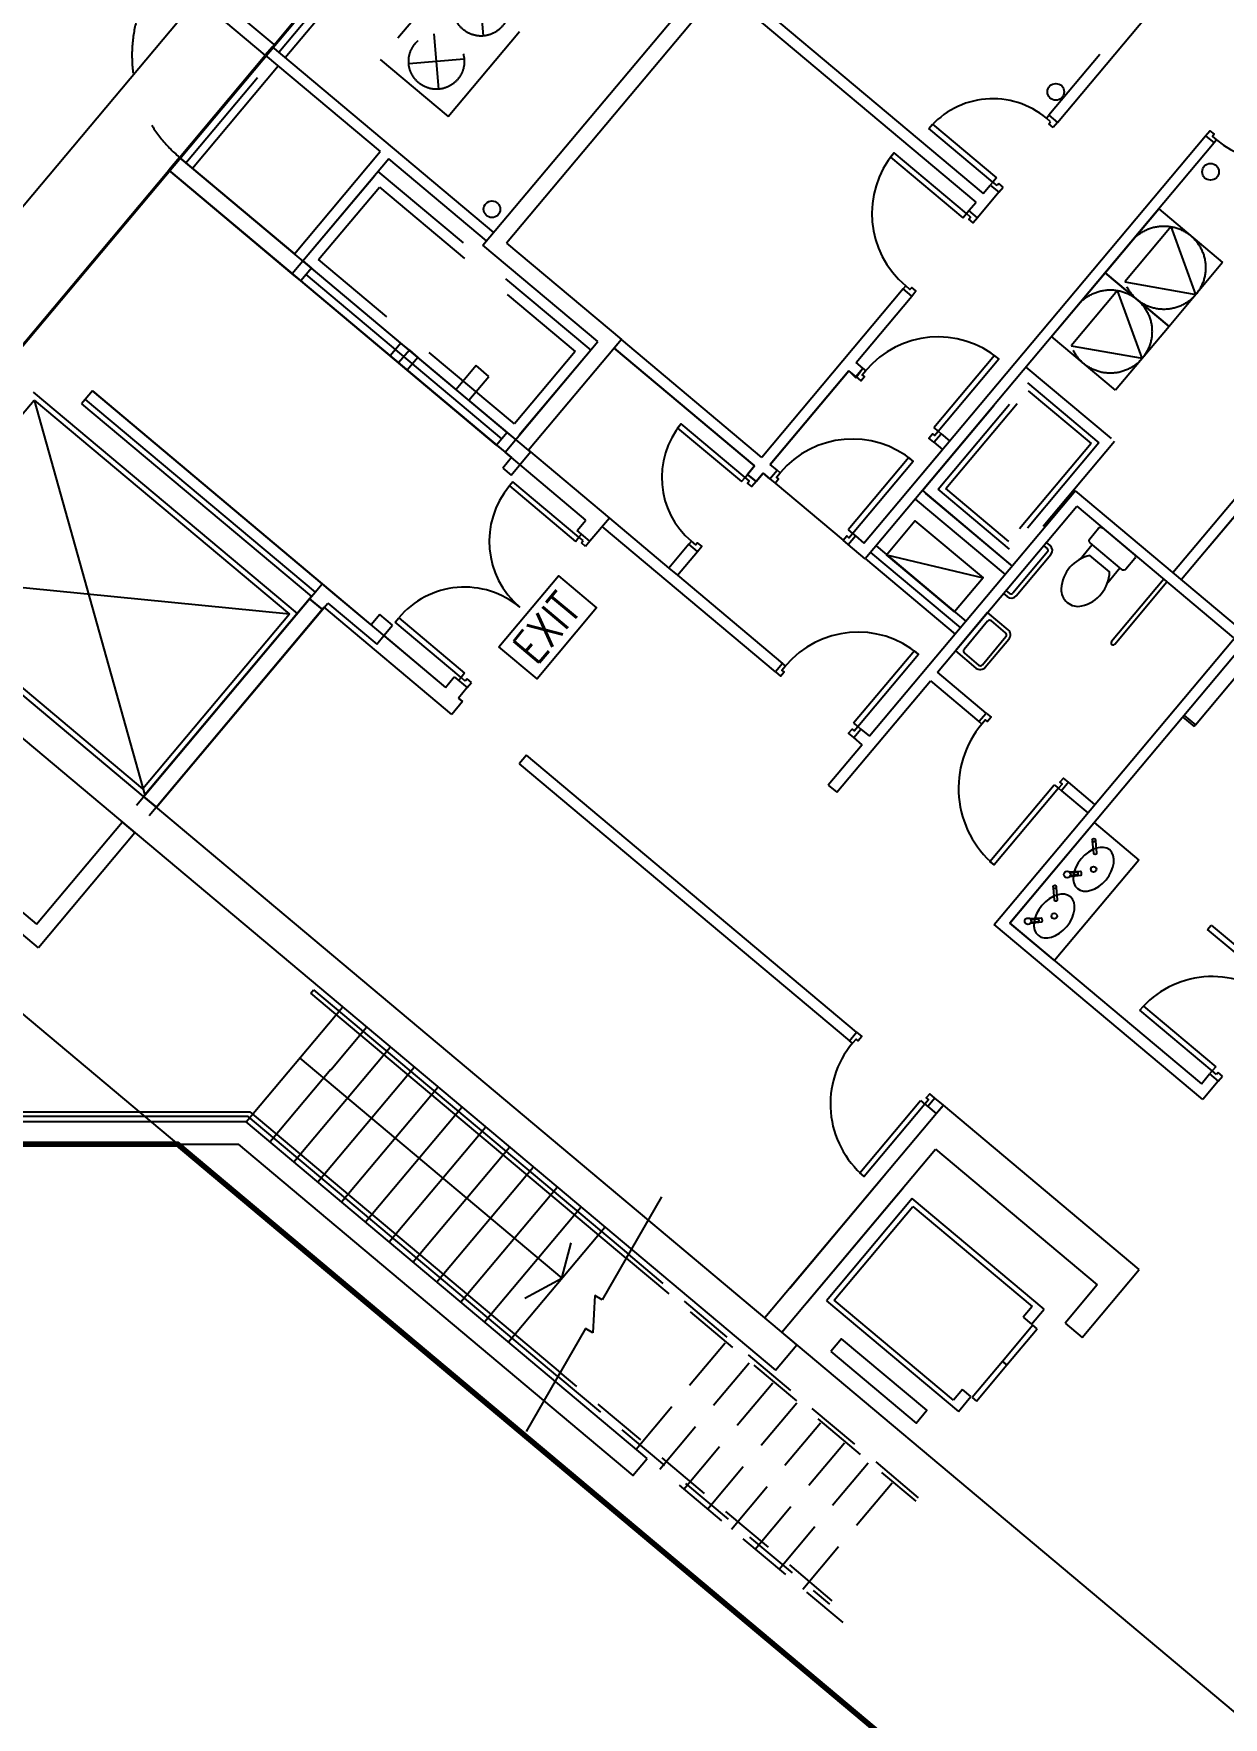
# Model space of a CAD drawing. Header units: millimetres. Extents: x 833779156 to 834921471, y 817530835 to 818378701.
# Drawn here: x 833817929 to 833820606, y 817931902 to 817935690 of the extents above; entities that cross this region are included whole.
import ezdxf

# ---------------------------------------------------------------- set-up
doc = ezdxf.new("R2010")
doc.units = ezdxf.units.MM
doc.header["$LTSCALE"] = 1000
doc.header["$MEASUREMENT"] = 0
for name, pattern in [('CENTER', [50.8, 31.75, -6.35, 6.35, -6.35]), ('DASHED2', [0.375, 0.25, -0.125]), ('HIDDEN', [0.375, 0.25, -0.125]), ('HIDDEN2', [0.1875, 0.125, -0.0625]), ('N132X01M - Default$0$R_WKCD_LB - Model$0$DIVIDE', [1.25, 0.5, -0.25, 0, -0.25, 0, -0.25])]:
    doc.linetypes.add(name, pattern=pattern)
doc.layers.add('VPA050_Marks', color=1, linetype='Continuous')
doc.styles.add('ROMANS', font='romans.shx', dxfattribs={"width": 0.8, "height": 2.5})

msp = doc.modelspace()

# ---------------------------------------------------------------- linework, layer by layer
at = {"color": 252}
for p, q in [((833818466.31319, 817935660.76678), (833819227.21302, 817936567.57189)), ((833822303.41713, 817936597.14474), (833820511.64668, 817934461.79587)), ((833818495.03986, 817935636.66225), (833819255.93969, 817936543.46736)), ((833818940.13754, 817935214.22817), (833819757.28129, 817936188.06217)), ((833819810.11249, 817936192.6843), (833818992.96874, 817935218.8503)), ((833819491.12914, 817935812.53475), (833820065.66247, 817935330.44404)), ((833820232.65474, 817935490.56457), (833820503.42902, 817935813.26079)), ((833820049.59278, 817935311.29293), (833819475.05945, 817935793.38364)), ((833818466.31319, 817935660.76678), (833818450.2435, 817935641.61567)), ((833818964.24208, 817935242.95484), (833818466.31319, 817935660.76678)), ((833818257.40722, 817935411.80234), (833818450.2435, 817935641.61567)), ((833818286.13388, 817935387.69781), (833818478.97017, 817935617.51114)), ((833818450.2435, 817935641.61567), (833818708.7835, 817935424.67486)), ((833820328.40191, 817935643.56471), (833820213.50362, 817935506.63426)), ((833820207.8792, 817935499.93136), (833820213.50359, 817935506.63425)), ((833820213.50362, 817935506.63426), (833820232.65474, 817935490.56457)), ((833819943.72321, 817935476.8207), (833819951.75805, 817935486.39626)), ((833820087.35655, 817935356.29804), (833819943.72321, 817935476.8207)), ((833819951.75805, 817935486.39626), (833820095.3914, 817935365.87359)), ((833820217.45476, 817935491.89651), (833820207.8792, 817935499.93136)), ((833820213.43734, 817935487.10874), (833820217.45476, 817935491.89651)), ((833820223.01289, 817935479.07389), (833820213.43734, 817935487.10874)), ((833820232.6547, 817935490.56456), (833820223.01289, 817935479.07389)), ((833820585.4012, 817935444.23429), (833819800.39683, 817934508.70251)), ((833819883.28825, 817934646.38176), (833820566.25009, 817935460.30398)), ((833820566.25009, 817935460.30398), (833820585.4012, 817935444.23429)), ((833818257.40722, 817935411.80234), (833818233.30268, 817935383.07567)), ((833818879.81833, 817934889.53741), (833818257.40722, 817935411.80234)), ((833818257.40722, 817935411.80234), (833818515.94722, 817935194.86152)), ((833818727.93461, 817935408.60517), (833818510.99379, 817935150.06517)), ((833818515.94722, 817935194.86152), (833818708.7835, 817935424.67485)), ((833818948.17239, 817935223.80373), (833818727.93461, 817935408.60517)), ((833817515.79101, 817934527.97857), (833818233.30268, 817935383.07567)), ((833818233.30268, 817935383.07567), (833819004.1349, 817934736.27064)), ((833818510.99379, 817935150.06517), (833818233.30268, 817935383.07567)), ((833820087.35655, 817935356.29804), (833820081.73216, 817935349.59515)), ((833820095.3914, 817935365.87359), (833820087.35655, 817935356.29804)), ((833820096.93211, 817935348.26319), (833820087.35655, 817935356.29804)), ((833820100.94953, 817935353.05097), (833820096.93211, 817935348.26319)), ((833820110.52509, 817935345.01613), (833820100.94953, 817935353.05097)), ((833820100.88328, 817935333.52546), (833820052.67421, 817935276.07213)), ((833820065.66247, 817935330.44404), (833820081.73216, 817935349.59515)), ((833820081.73216, 817935349.59515), (833820100.88328, 817935333.52546)), ((833820100.88328, 817935333.52546), (833820110.52509, 817935345.01613)), ((833820033.52309, 817935292.14182), (833820049.59278, 817935311.29293)), ((833820052.67421, 817935276.07213), (833820033.52309, 817935292.14182)), ((833820492.49557, 817934477.86557), (833821170.63648, 817935286.04244)), ((833819198.67754, 817934997.28735), (833818940.13754, 817935214.22817)), ((833818992.96874, 817935218.8503), (833819251.50874, 817935001.90948)), ((833818554.24944, 817935162.72214), (833818530.1449, 817935133.99548)), ((833818554.24944, 817935162.72214), (833818530.1449, 817935133.99548)), ((833818535.09833, 817935178.79183), (833818554.24944, 817935162.72214)), ((833818535.09833, 817935178.79183), (833818554.24944, 817935162.72214)), ((833818994.72499, 817934793.11927), (833818554.24944, 817935162.72214)), ((833818530.1449, 817935133.99548), (833818510.99379, 817935150.06517)), ((833818970.62046, 817934764.3926), (833818530.1449, 817935133.99548)), ((833818982.67273, 817934778.75593), (833818542.19717, 817935148.35881)), ((833819885.68194, 817935115.9516), (833819567.50208, 817934736.7596)), ((833819885.68194, 817935115.9516), (833819567.50208, 817934736.7596)), ((833819779.48947, 817934950.50324), (833819904.83306, 817935099.8819)), ((833819779.48947, 817934950.50324), (833819904.83306, 817935099.8819)), ((833819904.83306, 817935099.8819), (833819885.68194, 817935115.9516)), ((833819904.83306, 817935099.8819), (833819885.68194, 817935115.9516)), ((833818755.3361, 817934993.99039), (833818731.23157, 817934965.26373)), ((833818774.48722, 817934977.9207), (833818750.38268, 817934949.19404)), ((833818774.48722, 817934977.9207), (833818755.3361, 817934993.99039)), ((833818774.48722, 817934977.9207), (833818793.63833, 817934961.85101)), ((833818989.77157, 817934748.32291), (833819198.67754, 817934997.28735)), ((833819251.50874, 817935001.90948), (833819042.60277, 817934752.94504)), ((833819251.50874, 817935001.90949), (833819235.43905, 817934982.75837)), ((833819251.50874, 817935001.90949), (833819235.43905, 817934982.75837)), ((833819235.43905, 817934982.75837), (833819551.43239, 817934717.60848)), ((833819551.43239, 817934717.60848), (833819235.43905, 817934982.75837)), ((833819567.50208, 817934736.7596), (833819251.50874, 817935001.90949)), ((833819567.50208, 817934736.7596), (833819251.50874, 817935001.90949)), ((833818731.23157, 817934965.26373), (833818750.38268, 817934949.19404)), ((833818769.53379, 817934933.12435), (833818750.38268, 817934949.19404)), ((833818793.63833, 817934961.85101), (833818769.53379, 817934933.12435)), ((833818924.81346, 817934943.16052), (833818879.81833, 817934889.53741)), ((833818953.54013, 817934919.05598), (833818924.81346, 817934943.16052)), ((833819778.74067, 817934916.03124), (833819794.81036, 817934937.64749)), ((833819778.74067, 817934918.49638), (833819794.81036, 817934937.64749)), ((833819794.81036, 817934937.64749), (833819779.48947, 817934950.50324)), ((833819794.81036, 817934937.64749), (833819779.48947, 817934950.50324)), ((833818908.54499, 817934865.43287), (833818953.54013, 817934919.05598)), ((833819586.65319, 817934720.68991), (833819763.41978, 817934931.35213)), ((833819763.41978, 817934931.35213), (833819586.65319, 817934720.68991)), ((833819763.41978, 817934931.35213), (833819778.74067, 817934916.03124)), ((833819778.74067, 817934918.49638), (833819763.41978, 817934931.35213)), ((833817600.4303, 817934473.27536), (833817929.85895, 817934865.87314)), ((833817928.31824, 817934883.48354), (833818522.00268, 817934385.32314)), ((833817929.85895, 817934865.87314), (833818504.39228, 817934383.78243)), ((833818061.1666, 817934886.23366), (833818037.06207, 817934857.507)), ((833818045.09691, 817934867.08255), (833818562.17691, 817934433.20092)), ((833818578.2466, 817934452.35203), (833818061.1666, 817934886.23366)), ((833818061.1666, 817934886.23366), (833818578.2466, 817934452.35203)), ((833819047.39055, 817934748.92762), (833818908.54499, 817934865.43287)), ((833818037.06207, 817934857.507), (833818554.14207, 817934423.62536)), ((833818994.72499, 817934793.11927), (833818970.62046, 817934764.3926)), ((833819013.8761, 817934777.04958), (833818994.72499, 817934793.11927)), ((833819954.93089, 817934770.65523), (833819971.00058, 817934789.80634)), ((833819971.00058, 817934789.80634), (833819990.15169, 817934773.73665)), ((833818970.62046, 817934764.3926), (833818989.77157, 817934748.32291)), ((833819171.70712, 817934595.66085), (833818989.77157, 817934748.32291)), ((833819003.60064, 817934696.74084), (833819047.39055, 817934748.92762)), ((833819042.60277, 817934752.94504), (833819224.53833, 817934600.28298)), ((833819797.31541, 817934543.92331), (833819974.082, 817934754.58554)), ((833819954.93089, 817934770.65523), (833819974.082, 817934754.58554)), ((833819004.1349, 817934736.27064), (833818984.44953, 817934712.81053)), ((833818984.44953, 817934712.81053), (833819003.60064, 817934696.74084)), ((833819551.43239, 817934717.60848), (833819535.3627, 817934698.45737)), ((833819535.3627, 817934698.45737), (833819551.43239, 817934717.60848)), ((833819585.90439, 817934688.68304), (833819601.97408, 817934707.83415)), ((833819585.90439, 817934688.68304), (833819601.97408, 817934707.83415)), ((833819601.97408, 817934707.83415), (833819586.65319, 817934720.68991)), ((833819601.97408, 817934707.83415), (833819586.65319, 817934720.68991)), ((833819007.5518, 817934682.00309), (833818999.51695, 817934672.42754)), ((833818999.51695, 817934672.42754), (833819147.93807, 817934547.88745)), ((833819155.97292, 817934557.46301), (833819007.5518, 817934682.00309)), ((833819535.3627, 817934698.45737), (833819554.51381, 817934682.38768)), ((833819554.51381, 817934682.38768), (833819535.3627, 817934698.45737)), ((833819554.51381, 817934682.38768), (833819570.5835, 817934701.53879)), ((833819570.5835, 817934701.53879), (833819554.51381, 817934682.38768)), ((833819570.5835, 817934701.53879), (833819585.90439, 817934688.68304)), ((833819585.90439, 817934688.68304), (833819570.5835, 817934701.53879)), ((833819597.39505, 817934679.04123), (833819750.60394, 817934550.48371)), ((833820273.21538, 817934661.8635), (833819809.6048, 817934109.35392)), ((833819912.88466, 817934642.76029), (833820114.92891, 817934473.22503)), ((833819928.95435, 817934661.9114), (833820130.9986, 817934492.37615)), ((833821940.31955, 817933262.99697), (833820273.21538, 817934661.8635)), ((833819152.02175, 817934572.20074), (833819171.70712, 817934595.66085)), ((833819224.53833, 817934600.28298), (833819180.74842, 817934548.09621)), ((833819224.53833, 817934600.28298), (833819358.5961, 817934487.79515)), ((833819962.93782, 817934253.19601), (833820276.29678, 817934626.64268)), ((833820276.29678, 817934626.64268), (833820628.6772, 817934330.9604)), ((833819147.93807, 817934547.88745), (833819155.97292, 817934557.46301)), ((833819180.74842, 817934548.09621), (833819152.02175, 817934572.20074)), ((833819155.97292, 817934557.46301), (833819161.59731, 817934564.16589)), ((833819165.54847, 817934549.42816), (833819155.97292, 817934557.46301)), ((833819598.19377, 817934254.11365), (833819208.46864, 817934581.13187)), ((833819762.09461, 817934540.84189), (833819778.1643, 817934559.993)), ((833819778.1643, 817934559.993), (833819797.31541, 817934543.92331)), ((833819574.53545, 817932800.48686), (833817515.79101, 817934527.97856)), ((833819161.53105, 817934544.64038), (833819165.54847, 817934549.42816)), ((833819171.10661, 817934536.60554), (833819161.53105, 817934544.64038)), ((833819180.74842, 817934548.09621), (833819171.10661, 817934536.60554)), ((833819403.59124, 817934541.41826), (833819358.5961, 817934487.79515)), ((833819377.74721, 817934471.72546), (833819422.74235, 817934525.34857)), ((833819422.74235, 817934525.34857), (833819403.59124, 817934541.41826)), ((833819800.39683, 817934508.70251), (833819762.09461, 817934540.84189)), ((833819812.4491, 817934523.06584), (833820014.49335, 817934353.53059)), ((833819824.50137, 817934537.42918), (833820026.54561, 817934367.89392)), ((833820210.71456, 817934524.37114), (833820132.61585, 817934431.29675)), ((833820139.89327, 817934425.19026), (833820217.99198, 817934518.26465)), ((833820208.0006, 817934545.25048), (833820201.89411, 817934537.97306)), ((833820201.89411, 817934537.97306), (833820210.12909, 817934531.06309)), ((833820216.23557, 817934538.34051), (833820208.0006, 817934545.25048)), ((833820283.57571, 817934507.86207), (833820310.93432, 817934540.46677)), ((833819358.5961, 817934487.79515), (833819377.74721, 817934471.72546)), ((833819800.67427, 817934508.46971), (833820002.44108, 817934339.16726)), ((833820345.81682, 817934455.63557), (833820373.17542, 817934488.24027)), ((833817467.58194, 817934470.52523), (833819598.1387, 817932682.77584)), ((833818176.50434, 817933973.57425), (833817582.8199, 817934471.73465)), ((833818174.96363, 817933991.18465), (833817600.4303, 817934473.27536)), ((833818160.43465, 817933954.42314), (833818578.2466, 817934452.35203)), ((833818606.97327, 817934428.24749), (833818578.2466, 817934452.35203)), ((833818578.2466, 817934452.35203), (833818855.93771, 817934219.34152)), ((833819377.74721, 817934471.72546), (833819614.26346, 817934273.26477)), ((833820471.86922, 817934462.5379), (833820354.39976, 817934322.54329)), ((833820361.67719, 817934316.43681), (833820479.14664, 817934456.43141)), ((833820479.14664, 817934456.43141), (833820471.86922, 817934462.5379)), ((833818550.12464, 817934418.83758), (833818176.50434, 817933973.57425)), ((833818554.14207, 817934423.62536), (833818550.12464, 817934418.83758)), ((833818578.85131, 817934394.73305), (833818550.12464, 817934418.83758)), ((833818550.12464, 817934418.83758), (833818578.85131, 817934394.73305)), ((833818578.85131, 817934394.73305), (833818590.90358, 817934409.09638)), ((833818590.90358, 817934409.09638), (833818701.02247, 817934316.69566)), ((833818688.36549, 817934359.95131), (833818606.97327, 817934428.24749)), ((833820117.68892, 817934437.62125), (833820111.58244, 817934430.34383)), ((833820111.58244, 817934430.34383), (833820119.81742, 817934423.43386)), ((833820125.9239, 817934430.71128), (833820117.68892, 817934437.62125)), ((833818504.39228, 817934383.78243), (833818174.96363, 817933991.18465)), ((833818522.00268, 817934385.32314), (833818176.50434, 817933973.57425)), ((833818582.86873, 817934399.52083), (833818189.16132, 817933930.31861)), ((833818205.23101, 817933949.46972), (833818578.85131, 817934394.73305)), ((833818870.1354, 817934158.47547), (833818582.86873, 817934399.52083)), ((833818870.1354, 817934158.47547), (833818582.86873, 817934399.52083)), ((833818708.05086, 817934383.41142), (833818688.36549, 817934359.95131)), ((833818736.77753, 817934359.30689), (833818708.05086, 817934383.41142)), ((833818742.40197, 817934366.00979), (833818750.43681, 817934375.58534)), ((833818750.43681, 817934375.58534), (833818898.85793, 817934251.04525)), ((833820075.69106, 817934387.57004), (833820003.37745, 817934301.39005)), ((833820075.6248, 817934368.04453), (833820022.59482, 817934304.84587)), ((833820121.65373, 817934349.00278), (833820075.69106, 817934387.57004)), ((833820116.02933, 817934342.29989), (833820084.43, 817934368.81488)), ((833818701.02247, 817934316.69566), (833818717.09216, 817934335.84677)), ((833818717.09216, 817934335.84677), (833818736.77753, 817934359.30689)), ((833818717.09216, 817934335.84677), (833818855.93771, 817934219.34152)), ((833818890.82309, 817934241.4697), (833818742.40197, 817934366.00979)), ((833820063.7697, 817934270.29603), (833820116.79969, 817934333.49469)), ((833820267.41731, 817933896.53832), (833820630.59231, 817934329.35343)), ((833820003.37745, 817934301.39005), (833820049.34011, 817934262.82279)), ((833820023.36517, 817934296.04067), (833820054.9645, 817934269.52568)), ((833820070.47259, 817934264.67164), (833820123.50257, 817934327.8703)), ((833820649.74342, 817934313.28374), (833820302.63811, 817933899.61974)), ((833819614.26346, 817934273.26477), (833819598.19377, 817934254.11365)), ((833820072.13876, 817934161.56555), (833819962.93782, 817934253.19601)), ((833820543.31884, 817934134.97607), (833820647.77182, 817934259.4583)), ((833818855.93771, 817934219.34152), (833818875.62308, 817934242.80163)), ((833818855.93771, 817934219.34152), (833818875.62308, 817934242.80163)), ((833818875.62308, 817934242.80163), (833818904.34975, 817934218.6971)), ((833818875.62308, 817934242.80163), (833818904.34975, 817934218.6971)), ((833818904.34975, 817934218.6971), (833818884.66438, 817934195.23698)), ((833818904.34975, 817934218.6971), (833818884.66438, 817934195.23698)), ((833818890.82309, 817934241.4697), (833818885.1987, 817934234.76681)), ((833818898.85793, 817934251.04525), (833818890.82309, 817934241.4697)), ((833818900.39865, 817934233.43486), (833818890.82309, 817934241.4697)), ((833818904.41607, 817934238.22263), (833818900.39865, 817934233.43486)), ((833818904.34981, 817934218.69712), (833818913.99162, 817934230.18779)), ((833818913.99162, 817934230.18779), (833818904.41607, 817934238.22263)), ((833819736.35519, 817933983.16535), (833819946.86813, 817934234.0449)), ((833819946.86813, 817934234.0449), (833820056.06907, 817934142.41443)), ((833818894.23993, 817934187.20214), (833818870.1354, 817934158.47547)), ((833818894.23993, 817934187.20214), (833818884.66438, 817934195.23698)), ((833818884.66438, 817934195.23698), (833818894.23993, 817934187.20214)), ((833820056.06907, 817934142.41443), (833820072.13876, 817934161.56555)), ((833820514.75802, 817934152.41441), (833820540.1049, 817934131.14585)), ((833820517.97196, 817934156.24463), (833820543.31884, 817934134.97607)), ((833819774.384, 817934106.2725), (833819790.45369, 817934125.42362)), ((833819793.53511, 817934090.20281), (833819774.384, 817934106.2725)), ((833819790.45369, 817934125.42362), (833819809.6048, 817934109.35392)), ((833820543.31884, 817934134.97607), (833820540.1049, 817934131.14585)), ((833819037.87327, 817934066.67946), (833819021.80358, 817934047.52835)), ((833819780.93638, 817933443.17548), (833819037.87327, 817934066.67946)), ((833819793.53511, 817934090.20281), (833819717.20408, 817933999.23504)), ((833819021.80358, 817934047.52835), (833819764.86669, 817933424.02437)), ((833819717.20408, 817933999.23504), (833819736.35519, 817933983.16535)), ((833820257.90454, 817934005.68955), (833820241.83485, 817933986.53844)), ((833820317.27298, 817933955.87351), (833820257.90454, 817934005.68955)), ((833818176.50434, 817933973.57425), (833818205.23101, 817933949.46972)), ((833820241.83485, 817933986.53844), (833820301.20329, 817933936.7224)), ((833820125.87152, 817933688.95752), (833820315.49386, 817933914.94063)), ((833820315.49386, 817933914.94063), (833820415.7619, 817933830.80576)), ((833820090.65072, 817933685.8761), (833820267.41731, 817933896.53832)), ((833820302.63811, 817933899.61974), (833820125.87152, 817933688.95752)), ((833820415.7619, 817933830.80576), (833820226.13956, 817933604.82264)), ((833820559.85294, 817933292.16869), (833820090.65072, 817933685.8761)), ((833820226.13956, 817933604.82264), (833820125.87152, 817933688.95752)), ((833820125.87152, 817933688.95752), (833820556.77152, 817933327.38949)), ((833820570.75367, 817933674.64408), (833820578.78851, 817933684.21963)), ((833820685.66033, 817933578.22594), (833820570.75367, 817933674.64408)), ((833820578.78851, 817933684.21963), (833820693.69518, 817933587.80149)), ((833818552.393, 817933530.88901), (833818558.82087, 817933538.54946)), ((833818558.82087, 817933538.54946), (833819267.52151, 817932943.87902)), ((833818407.36823, 817933241.37594), (833818624.30905, 817933499.91594)), ((833819262.44438, 817932935.08516), (833818552.393, 817933530.88901)), ((833820418.0916, 817933492.70851), (833820426.12644, 817933502.28406)), ((833820426.12644, 817933502.28406), (833820588.91089, 817933365.69171)), ((833820580.87605, 817933356.11615), (833820418.0916, 817933492.70851)), ((833818597.85869, 817933358.93452), (833818678.20714, 817933454.69007)), ((833819764.86669, 817933424.02437), (833819780.93638, 817933443.17548)), ((833818514.61445, 817933151.38567), (833818731.55527, 817933409.92568)), ((833818528.16589, 817933384.77854), (833819117.74513, 817932890.06281)), ((833818597.58371, 817933359.16525), (833818460.99134, 817933196.38081)), ((833818568.23757, 817933106.39054), (833818785.17839, 817933364.93054)), ((833820556.77152, 817933327.38949), (833820575.25166, 817933349.41327)), ((833820580.87605, 817933356.11615), (833820575.25166, 817933349.41326)), ((833820575.25166, 817933349.41327), (833820594.40277, 817933333.34358)), ((833820588.91089, 817933365.69171), (833820580.87605, 817933356.11615)), ((833820590.45161, 817933348.08131), (833820580.87605, 817933356.11615)), ((833820594.46903, 817933352.86909), (833820590.45161, 817933348.08131)), ((833820594.40277, 817933333.34358), (833820604.04458, 817933344.83424)), ((833820604.04458, 817933344.83424), (833820594.46903, 817933352.86909)), ((833818621.86068, 817933061.39541), (833818838.8015, 817933319.93541)), ((833820594.40277, 817933333.34358), (833820559.85294, 817933292.16869)), ((833818675.48379, 817933016.40028), (833818892.42461, 817933274.94028)), ((833819976.27771, 817933279.26464), (833819574.53545, 817932800.48686)), ((833819957.1266, 817933295.33433), (833819941.05691, 817933276.18322)), ((833819941.05691, 817933276.18322), (833819960.20802, 817933260.11353)), ((833819976.27771, 817933279.26464), (833819957.1266, 817933295.33433)), ((833819960.20802, 817933260.11353), (833819976.27771, 817933279.26464)), ((833820416.75326, 817932909.66176), (833819976.27771, 817933279.26464)), ((833818729.1069, 817932971.40514), (833818946.04772, 817933229.94515)), ((833818782.73001, 817932926.41001), (833818999.67083, 817933184.95001)), ((833819612.83767, 817932768.34748), (833819958.33601, 817933180.09637)), ((833819958.33601, 817933180.09637), (833820322.20713, 817932874.77226)), ((833818836.35312, 817932881.41488), (833819053.29394, 817933139.95488)), ((833819630.77937, 817932867.51575), (833819847.72019, 817933126.05575)), ((833818889.97623, 817932836.41975), (833819106.91705, 817933094.95975)), ((833819669.08159, 817932835.37637), (833819886.02241, 817933093.91637)), ((833818943.59934, 817932791.42461), (833819160.54016, 817933049.96461)), ((833819341.9373, 817933072.77095), (833819208.37331, 817932841.43133)), ((833819905.94388, 817933069.04148), (833819713.10759, 817932839.22815)), ((833819730.71799, 817932840.76886), (833819907.48459, 817933051.43108)), ((833820202.7861, 817932819.96128), (833819905.94388, 817933069.04148)), ((833819907.48459, 817933051.43108), (833820175.60014, 817932826.45542)), ((833818997.22245, 817932746.42948), (833819214.16327, 817933004.96948)), ((833819117.74513, 817932890.06281), (833819138.90969, 817932969.73609)), ((833819267.52151, 817932943.87902), (833819262.44438, 817932935.08516)), ((833819034.45671, 817932845.25387), (833819117.74513, 817932890.06281)), ((833820288.19574, 817932756.45288), (833820416.75326, 817932909.66176)), ((833820322.20713, 817932874.77226), (833820249.89352, 817932788.59226)), ((833819192.13534, 817932850.80633), (833819187.11129, 817932767.10443)), ((833819208.37331, 817932841.43133), (833819192.13534, 817932850.80633)), ((833819713.10759, 817932839.22815), (833820009.94981, 817932590.14795)), ((833819998.83355, 817932615.79319), (833819730.71799, 817932840.76886)), ((833820175.60014, 817932826.45542), (833820155.51303, 817932802.51653)), ((833820174.66414, 817932786.44684), (833820202.7861, 817932819.96128)), ((833819170.87331, 817932776.47943), (833819037.30932, 817932545.13981)), ((833819187.11129, 817932767.10443), (833819170.87331, 817932776.47943)), ((833820177.53681, 817932784.03638), (833820109.24062, 817932702.64416)), ((833820118.81618, 817932694.60932), (833820187.11236, 817932776.00154)), ((833820155.51303, 817932802.51653), (833820174.66414, 817932786.44684)), ((833820187.11236, 817932776.00154), (833820177.53681, 817932784.03638)), ((833820249.89352, 817932788.59226), (833820288.19574, 817932756.45288)), ((833819598.1387, 817932682.77584), (833819646.35212, 817932740.22552)), ((833819646.35212, 817932740.22552), (833819612.83767, 817932768.34748)), ((833820109.24062, 817932702.64416), (833820040.94444, 817932621.25194)), ((833820109.24062, 817932702.64416), (833820118.81618, 817932694.60932)), ((833820118.81618, 817932694.60932), (833820109.24062, 817932702.64416)), ((833820050.51999, 817932613.21709), (833820118.81618, 817932694.60932)), ((833820018.92066, 817932639.73208), (833819998.83355, 817932615.79319)), ((833820038.07177, 817932623.66239), (833820018.92066, 817932639.73208)), ((833820009.94981, 817932590.14795), (833820038.07177, 817932623.66239)), ((833820040.94444, 817932621.25194), (833820050.51999, 817932613.21709))]:
    msp.add_line(p, q, dxfattribs=at)
at = {"color": 252, "linetype": 'HIDDEN'}
for p, q in [((833818480.67652, 817935648.71452), (833819241.57636, 817936555.51963)), ((833818909.46585, 817935871.45556), (833818708.59472, 817935632.06667)), ((833818941.29973, 817935685.06699), (833818930.40554, 817935809.59135)), ((833818861.80361, 817935503.50914), (833819062.67474, 817935742.89803)), ((833818840.8639, 817935565.37277), (833818829.96971, 817935689.89714)), ((833818271.77055, 817935399.75007), (833818464.60683, 817935629.56341)), ((833818708.59472, 817935632.06667), (833818861.80361, 817935503.50914)), ((833818897.67898, 817935633.08205), (833818773.15462, 817935622.18786)), ((833818897.67898, 817935633.08205), (833818773.15462, 817935622.18786)), ((833818535.09833, 817935178.79183), (833818703.83007, 817935379.8785)), ((833818703.83007, 817935379.8785), (833819182.60785, 817934978.13624)), ((833818570.31913, 817935181.87325), (833818706.91149, 817935344.6577)), ((833818706.91149, 817935344.6577), (833819147.38705, 817934975.05482)), ((833820340.23898, 817935152.06133), (833820460.76165, 817935295.69466)), ((833820460.76165, 817935295.69466), (833820604.39499, 817935175.17199)), ((833820488.59643, 817935255.9424), (833820384.22082, 817935131.55221)), ((833820544.13369, 817935103.35537), (833820488.59643, 817935255.9424)), ((833819013.8761, 817934777.04958), (833818535.09833, 817935178.79183)), ((833819010.79468, 817934812.27038), (833818570.31913, 817935181.87325)), ((833820604.39499, 817935175.17199), (833820483.87231, 817935031.53865)), ((833820219.7163, 817935008.428), (833820340.23898, 817935152.06133)), ((833820340.23898, 817935152.06133), (833820483.87231, 817935031.53865)), ((833820483.87231, 817935031.53865), (833820340.23898, 817935152.06133)), ((833820384.22082, 817935131.55221), (833820544.13369, 817935103.35537)), ((833820368.07376, 817935112.30906), (833820263.69814, 817934987.91887)), ((833820423.61101, 817934959.72204), (833820368.07376, 817935112.30906)), ((833820572.71149, 817934534.57008), (833821017.84191, 817935065.05586)), ((833820483.87231, 817935031.53865), (833820363.34963, 817934887.90532)), ((833819147.38705, 817934975.05482), (833819010.79468, 817934812.27038)), ((833819182.60785, 817934978.13624), (833819013.8761, 817934777.04958)), ((833820363.34963, 817934887.90532), (833820219.7163, 817935008.428)), ((833820263.69814, 817934987.91887), (833820423.61101, 817934959.72204)), ((833819928.95435, 817934661.9114), (833820161.96486, 817934939.60251)), ((833820161.96486, 817934939.60251), (833820361.13642, 817934772.47773)), ((833819964.17515, 817934664.99282), (833820165.04628, 817934904.38171)), ((833820165.04628, 817934904.38171), (833820325.91561, 817934769.39631)), ((833819981.78555, 817934666.53353), (833820166.58699, 817934886.77131)), ((833820166.58699, 817934886.77131), (833820308.30521, 817934767.8556)), ((833820308.30521, 817934767.8556), (833820123.50378, 817934547.61782)), ((833820325.91561, 817934769.39631), (833820125.04449, 817934530.00742)), ((833820361.13642, 817934772.47773), (833820128.12591, 817934494.78662)), ((833820128.12591, 817934494.78662), (833819928.95435, 817934661.9114)), ((833820125.04449, 817934530.00742), (833819964.17515, 817934664.99282)), ((833820123.50378, 817934547.61782), (833819981.78555, 817934666.53353)), ((833820859.97815, 817934293.52473), (833820572.71149, 817934534.57008))]:
    msp.add_line(p, q, dxfattribs=at)
at = {"color": 252, "linetype": 'DASHED2'}
for p, q in [((833818470.33061, 817935665.55456), (833818240.51728, 817935858.39085)), ((833818450.2435, 817935641.61567), (833818220.43017, 817935834.45196))]:
    msp.add_line(p, q, dxfattribs=at)
at = {"color": 252, "linetype": 'CENTER'}
for p, q in [((833817929.85895, 817934865.87314), (833818179.04871, 817933976.60651)), ((833818504.39228, 817934383.78243), (833817600.4303, 817934473.27536))]:
    msp.add_line(p, q, dxfattribs=at)
at = {"color": 252, "ltscale": 500}
for p, q in [((833817571.58788, 817933991.63169), (833817935.45899, 817933686.30758)), ((833817940.08112, 817933633.47638), (833817518.75668, 817933987.00956)), ((833817935.45899, 817933686.30758), (833818128.29527, 817933916.12092)), ((833818128.29527, 817933916.12092), (833818157.02194, 817933892.01638)), ((833818157.02194, 817933892.01638), (833817940.08112, 817933633.47638))]:
    msp.add_line(p, q, dxfattribs=at)
at = {"color": 252}
for points in [[(833816970.74672, 817934267.35103), (833817047.07775, 817934358.31881), (833817085.37997, 817934326.17942), (833820504.20657, 817938400.5783), (833820465.90434, 817938432.71768), (833820518.13084, 817938494.95879), (833824168.33386, 817935432.07479, 0.4142239829), (833824282.80102, 817935442.09142), (833825704.99721, 817937136.94058), (833825767.21157, 817937084.73575)], [(833820318.20783, 817933873.98104), (833820320.60198, 817933846.60602, -1), (833820314.37574, 817933846.06149), (833820311.9816, 817933873.43651)], [(833820260.62042, 817933793.81134), (833820285.05808, 817933796.79676), (833820285.05808, 817933796.79676, 0.4016531871), (833820287.17664, 817933799.43475), (833820287.17664, 817933799.43475), (833820286.88259, 817933802.79701), (833820286.88259, 817933802.79701, 0.4016531871), (833820284.33827, 817933805.0272), (833820284.33827, 817933805.0272), (833820284.33827, 817933805.0272), (833820259.75338, 817933803.72525)], [(833820261.91974, 817933796.46486), (833820278.54923, 817933797.91922), (833820278.54923, 817933797.91922, 0.4142135624), (833820279.66087, 817933799.24394), (833820279.66087, 817933799.24394), (833820279.44779, 817933801.68029), (833820279.44779, 817933801.68029), (833820279.44779, 817933801.68029, 0.4142135624), (833820278.12307, 817933802.79193), (833820278.12307, 817933802.79193), (833820261.49359, 817933801.33756)], [(833820229.82454, 817933768.64993), (833820232.21868, 817933741.27491, -1), (833820225.99245, 817933740.73038), (833820223.5983, 817933768.1054)], [(833820172.23713, 817933688.48023), (833820196.67478, 817933691.46565), (833820196.67478, 817933691.46565, 0.4016531871), (833820198.79335, 817933694.10364), (833820198.79335, 817933694.10364), (833820198.49929, 817933697.4659), (833820198.49929, 817933697.4659, 0.4016531871), (833820195.95497, 817933699.69609), (833820195.95497, 817933699.69609), (833820195.95497, 817933699.69609), (833820171.37008, 817933698.39414)], [(833820173.53645, 817933691.13374), (833820190.16593, 817933692.58811), (833820190.16593, 817933692.58811, 0.4142135624), (833820191.27757, 817933693.91283), (833820191.27757, 817933693.91283), (833820191.06449, 817933696.34918), (833820191.06449, 817933696.34918), (833820191.06449, 817933696.34918, 0.4142135624), (833820189.73978, 817933697.46082), (833820189.73978, 817933697.46082), (833820173.11029, 817933696.00645)]]:
    msp.add_lwpolyline(points, format="xyb", dxfattribs=at)
for points in [[(833824847.92855, 817934249.91746), (833824139.10092, 817933906.85918, 0.1080614367), (833822092.88279, 817932084.93662, 0.2163325761), (833821916.73206, 817931224.46817), (833821263.38184, 817931224.46817, 0.1017302173), (833820980.02161, 817931588.50876), (833820736.25207, 817931825.49019), (833817516.9503, 817934526.80512), (833820513.94753, 817938098.48734), (833823578.1253, 817935527.3369), (833823754.89189, 817935737.99912), (833824272.62563, 817935303.5689), (833824240.58507, 817935265.38448), (833824508.70621, 817935040.40413), (833824259.62601, 817934743.56191)], [(833820377.9632, 817934484.22285), (833820306.14654, 817934544.48419, -0.4142135624), (833820305.37618, 817934553.2894), (833820325.4633, 817934577.22828, -0.4142135624), (833820334.2685, 817934577.99864), (833820406.08516, 817934517.73729, -0.4142135624), (833820406.85551, 817934508.93209), (833820386.7684, 817934484.9932, -0.4142135624)], [(833820287.4295, 817934402.51942, 0.3394182306), (833820350.04227, 817934479.09551), (833820305.94551, 817934516.09709, 0.3394182306), (833820241.40535, 817934441.13827, 0.501116523)]]:
    msp.add_lwpolyline(points, format="xyb", close=True, dxfattribs=at)
for points in [[(833820566.25012, 817935460.30394), (833820575.89193, 817935471.79461), (833820585.46749, 817935463.75977), (833820581.45007, 817935458.97199), (833820591.02562, 817935450.93715), (833820585.40123, 817935444.23426)], [(833820052.67421, 817935276.07213), (833820043.03239, 817935264.58146), (833820033.45684, 817935272.6163), (833820037.47426, 817935277.40408), (833820027.8987, 817935285.43892), (833820033.52309, 817935292.14181)], [(833819904.83309, 817935099.88187), (833819914.4749, 817935111.37253), (833819904.89934, 817935119.40738), (833819900.88192, 817935114.6196), (833819891.30637, 817935122.65444), (833819885.68198, 817935115.95155)], [(833819778.74063, 817934918.49634), (833819790.2313, 817934908.85453), (833819798.26614, 817934918.43009), (833819793.47836, 817934922.44751), (833819801.51321, 817934932.02306), (833819794.81032, 817934937.64746)], [(833819954.93089, 817934770.65523), (833819943.44022, 817934780.29704), (833819951.47507, 817934789.87259), (833819956.26284, 817934785.85517), (833819964.29769, 817934795.43073), (833819971.00058, 817934789.80634)], [(833819585.90435, 817934688.68301), (833819597.39502, 817934679.0412), (833819605.42986, 817934688.61675), (833819600.64208, 817934692.63417), (833819608.67692, 817934702.20973), (833819601.97403, 817934707.83412)], [(833819554.51381, 817934682.38768), (833819544.872, 817934670.89701), (833819535.29644, 817934678.93186), (833819539.31386, 817934683.71964), (833819529.7383, 817934691.75448), (833819535.36269, 817934698.45737)], [(833819847.96148, 817934517.74381), (833820065.44914, 817934465.79078), (833820001.1704, 817934389.18632), (833819847.96148, 817934517.74381), (833819912.24022, 817934594.34827), (833820065.44914, 817934465.79078)], [(833819762.09461, 817934540.84189), (833819750.60394, 817934550.4837), (833819758.63878, 817934560.05926), (833819763.42656, 817934556.04184), (833819771.4614, 817934565.6174), (833819778.16429, 817934559.99301)], [(833819422.74238, 817934525.34854), (833819432.38419, 817934536.83921), (833819422.80863, 817934544.87405), (833819418.79121, 817934540.08627), (833819409.21565, 817934548.12111), (833819403.59126, 817934541.41822)], [(833816970.74672, 817934267.35103), (833820639.10232, 817931189.23518)], [(833819598.19373, 817934254.11362), (833819609.6844, 817934244.47181), (833819617.71925, 817934254.04736), (833819612.93147, 817934258.06479), (833819620.96631, 817934267.64034), (833819614.26342, 817934273.26473)], [(833820072.13877, 817934161.56557), (833820083.62944, 817934151.92375), (833820075.59459, 817934142.3482), (833820070.80682, 817934146.36562), (833820062.77197, 817934136.79006), (833820056.06908, 817934142.41446)], [(833819774.384, 817934106.2725), (833819762.89333, 817934115.91432), (833819770.92817, 817934125.48987), (833819775.71595, 817934121.47245), (833819783.75079, 817934131.04801), (833819790.45368, 817934125.42362)], [(833820257.90454, 817934005.68955), (833820246.41387, 817934015.33137), (833820238.37902, 817934005.75581), (833820243.1668, 817934001.73839), (833820235.13195, 817933992.16283), (833820241.83484, 817933986.53844)], [(833819309.38556, 817932484.49353), (833818407.36823, 817933241.37594), (833817847.30765, 817933241.37594), (833817287.35314, 817933711.23356), (833817255.21376, 817933672.93135), (833817829.10914, 817933191.37594), (833818389.16972, 817933191.37594), (833819277.24618, 817932446.19131), (833819309.38556, 817932484.49353)], [(833819780.93639, 817933443.1755), (833819792.42706, 817933433.53369), (833819784.39221, 817933423.95813), (833819779.60443, 817933427.97555), (833819771.56959, 817933418.4), (833819764.8667, 817933424.02439)], [(833819957.1266, 817933295.33433), (833819945.63593, 817933304.97615), (833819937.60109, 817933295.40059), (833819942.38886, 817933291.38317), (833819934.35402, 817933281.80761), (833819941.05691, 817933276.18322)]]:
    msp.add_lwpolyline(points, dxfattribs=at)
for points in [[(833820019.86386, 817935275.86336), (833820027.8987, 817935285.43892), (833819865.11422, 817935422.03125), (833819857.07938, 817935412.45569)], [(833819954.72213, 817934803.46557), (833819964.29769, 817934795.43073), (833820100.89002, 817934958.21521), (833820091.31446, 817934966.25005)], [(833819521.70346, 817934682.17892), (833819529.7383, 817934691.75448), (833819386.10494, 817934812.27712), (833819378.0701, 817934802.70157)], [(833819761.88585, 817934573.65224), (833819771.4614, 817934565.6174), (833819908.05373, 817934728.40187), (833819898.47818, 817934736.43672)], [(833818975.50151, 817934310.59317), (833819109.73007, 817934470.56055), (833819195.91008, 817934398.24694), (833819061.68151, 817934238.27956)], [(833819774.17523, 817934139.08285), (833819783.75079, 817934131.04801), (833819920.34312, 817934293.83248), (833819910.76756, 817934301.86733)], [(833820225.5564, 817934000.19768), (833820235.13195, 817933992.16283), (833820090.50472, 817933819.80285), (833820080.92917, 817933827.83769)], [(833818415.55757, 817933263.87594), (833819113.93823, 817932677.86498), (833819108.8611, 817932669.07113), (833818411.91787, 817933253.87594), (833817851.85728, 817933253.87594), (833817299.22, 817933717.59368), (833817305.64788, 817933725.25412), (833817855.49698, 817933263.87594)], [(833819924.77846, 817933289.84246), (833819934.35402, 817933281.80761), (833819797.76163, 817933119.02318), (833819788.18608, 817933127.05803)], [(833819723.12221, 817932724.76054), (833819914.63332, 817932564.06364), (833819938.73786, 817932592.79031), (833819747.22675, 817932753.48721)]]:
    msp.add_lwpolyline(points, close=True, dxfattribs=at)
at = {"color": 252, "linetype": 'HIDDEN2'}
for points in [[(833819920.46487, 817932395.99448), (833819267.52151, 817932943.87902), (833819262.44438, 817932935.08516), (833819914.03699, 817932388.33404)], [(833819284.48912, 817932505.38413), (833819501.42994, 817932763.92413)], [(833819338.11223, 817932460.38899), (833819555.05305, 817932718.929)], [(833819726.02162, 817932164.26604), (833819113.93823, 817932677.86498), (833819108.8611, 817932669.07113), (833819719.59375, 817932156.6056)], [(833819391.73534, 817932415.39386), (833819608.67616, 817932673.93386)], [(833819445.35845, 817932370.39873), (833819662.29927, 817932628.93873)], [(833819498.98156, 817932325.4036), (833819715.92238, 817932583.9436)], [(833819552.60467, 817932280.40846), (833819769.54549, 817932538.94846)], [(833819606.22779, 817932235.41333), (833819823.16861, 817932493.95333)], [(833819659.8509, 817932190.4182), (833819876.79172, 817932448.9582)], [(833819381.20223, 817932424.23219), (833819749.86112, 817932114.89065)]]:
    msp.add_lwpolyline(points, dxfattribs=at)
at = {"color": 252, "linetype": 'HIDDEN'}
for centre, radius in [((833818935.85264, 817935747.32917), 62.5), ((833818835.4168, 817935627.63496), 62.5), ((833820472.31698, 817935163.61666), 93.75), ((833820351.7943, 817935019.98332), 93.75)]:
    msp.add_circle(centre, radius, dxfattribs=at)
at = {"color": 252}
for centre, radius in [((833820229.07089, 817935559.20898), 18.75), ((833820577.30058, 817935379.38128), 18.75), ((833818960.29777, 817935294.98265), 18.75), ((833820314.92731, 817933875.62288), 3.66844), ((833820254.8157, 817933798.29854), 7.33689), ((833820314.06128, 817933810.07837), 6.25), ((833820226.54402, 817933770.29177), 3.66844), ((833820166.4324, 817933692.96743), 7.33689), ((833820225.67798, 817933704.74726), 6.25)]:
    msp.add_circle(centre, radius, dxfattribs=at)
at = {"color": 252, "linetype": 'DASHED2'}
msp.add_arc((833818450.2435, 817935641.61567), 300, 140.00000349, 230.00000349, dxfattribs=at)
at = {"color": 252}
for centre, radius, start, end in [((833820711.54827, 817935594.57051), 187.50001, 230.00001312, 320.00001312), ((833820027.8987, 817935285.43892), 212.50001, 140.00001312, 230.00001312), ((833819964.29769, 817934795.43073), 212.50001, 50.00001312, 140.00001312), ((833819529.7383, 817934691.75448), 187.50001, 140.00001312, 230.00001312), ((833819771.4614, 817934565.6174), 212.50001, 50.00001312, 140.00001312), ((833820207.07585, 817934527.42438), 4.75, 319.99999387, 49.99999387), ((833820207.07585, 817934527.42438), 14.25, 319.99999387, 49.99999387), ((833820128.97714, 817934434.34999), 14.25, 229.99999387, 319.99999387), ((833820128.97714, 817934434.34999), 4.75, 229.99999387, 319.99999387), ((833820080.41258, 817934364.02711), 6.25, 49.99999387, 139.99999387), ((833819783.75079, 817934131.04801), 212.50001, 50.00001312, 140.00001312), ((833820112.01191, 817934337.51211), 6.25, 319.99999387, 49.99999387), ((833820112.01191, 817934337.51211), 15, 319.99999387, 49.99999387), ((833820027.38259, 817934300.82845), 6.25, 139.99999387, 229.99999387), ((833820358.03848, 817934319.49005), 4.75, 139.99999387, 319.99999387), ((833820058.98192, 817934274.31345), 15, 229.99999387, 319.99999387), ((833820058.98192, 817934274.31345), 6.25, 229.99999387, 319.99999387), ((833820235.13195, 817933992.16283), 225, 139.99997463, 229.99999387), ((833819934.35402, 817933281.80761), 212.5, 139.99997463, 229.99999387)]:
    msp.add_arc(centre, radius, start, end, dxfattribs=at)
for centre, major_axis, ratio, start_param, end_param in [((833820087.35655, 817935356.29804), (-143.11277, 121.14035), 0.999999852, -1.5664880896, 0.0043082382), ((833819147.93807, 817934547.88745), (-148.41974, 124.54173), 0.9999998515, 0.0000110513, 1.5708073779), ((833818898.85793, 817934251.04525), (-148.10601, 124.91466), 0.999999852, -1.5682699447, 0.0025263826), ((833820580.87605, 817933356.11615), (-162.37999, 137.07294), 0.9999998519, -1.5678404045, 0.002955923)]:
    msp.add_ellipse(centre, major_axis=major_axis, ratio=ratio, start_param=start_param, end_param=end_param, dxfattribs=at)
at = {"color": 252, "extrusion": (0, 0, -1)}
for centre in [(833820314.06128, 817933810.07837), (833820225.67798, 817933704.74726)]:
    msp.add_ellipse(centre, major_axis=(36.37563, 43.34804), ratio=0.646155585, start_param=3.1415926564, end_param=9.4247779636, dxfattribs=at)
at = {"layer": 'VPA050_Marks', "color": 2, "linetype": 'N132X01M - Default$0$R_WKCD_LB - Model$0$DIVIDE', "const_width": 12.5}
msp.add_lwpolyline([(833817259.04578, 817933669.7159), (833817829.10915, 817933191.37594), (833818253.04389, 817933191.37594), (833820639.09088, 817931189.22155, -0.2237540745), (833820847.95837, 817930745.86014), (833820847.95837, 817929549.46817), (833825160.46436, 817929549.46817), (833825160.46436, 817929557.97623, 0.0108665044), (833825666.90586, 817929448.12384, 0.0018487788), (833825821.44184, 817929419.15982, -0.6752056228), (833825915.54679, 817928965.03657, -0.1568622948), (833822991.75017, 817928136.43783, -0.1047878628), (833812800.48325, 817930671.98652, -0.7953052801), (833813788.9605, 817934943.37353, -0.156484498), (833817255.21376, 817933672.93135)], format="xyb", close=True, dxfattribs=at)

# ---------------------------------------------------------------- texts
at = {"color": 252, "insert": (833819002.79478, 817934315.69102), "char_height": 75.000001, "width": 338.9664259, "attachment_point": 1, "rotation": 50.00000029, "style": 'ROMANS'}
msp.add_mtext('EXIT', dxfattribs=at)

doc.saveas('drawing.dxf')
